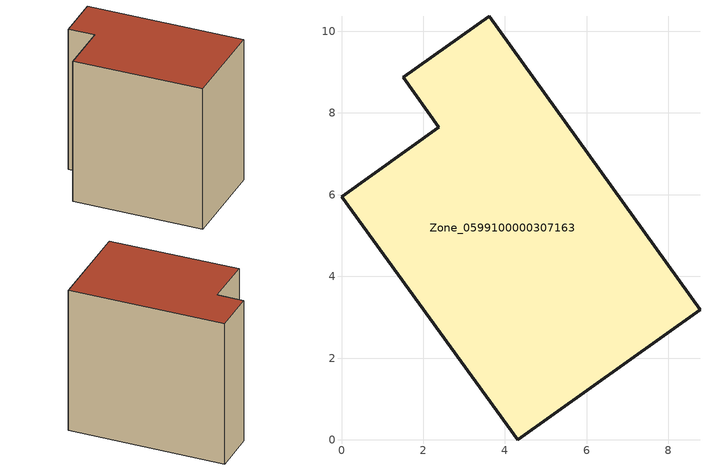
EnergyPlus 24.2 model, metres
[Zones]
Zone_0599100000307163
 floor ground (C_G): 3.61,10.37 8.77,3.18 4.31,0 0,5.95 2.38,7.65 1.51,8.87 z0
 wall outside (C_F): 4.31,0 8.77,3.18 3.61,10.37 1.51,8.87 2.38,7.65 0,5.95 4.31,0 z0:8.51
 roof outside (C_R): 8.77,3.18 3.61,10.37 1.51,8.87 2.38,7.65 0,5.95 4.31,0 z8.51
[BUILDING]
Pand.0599100000307163: North Axis=0; Terrain=City; Loads Convergence Tolerance Value=0.04; Temperature Convergence Tolerance Value=0.4; Solar Distribution=FullExterior; Maximum Number of Warmup Days=25; Minimum Number of Warmup Days=1
[Site:Location]
Rotterdam.The.Hague.AP_ZH_NLD Design_Conditions: Latitude=51.96; Longitude=4.45; Time Zone=1; Elevation=-4.5
[SITE:GROUNDTEMPERATURE:BUILDINGSURFACE]
18, 18, 18, 18, 18, 18, 18, 18, 18, 18, 18, 18
[MATERIAL] Thermal Absorptance=0.9; Solar Absorptance=0.7; Visible Absorptance=0.7
Name | Roughness | Thickness | Conductivity | Density | Specific Heat
G.TI.1975-1991 | MediumSmooth | 0.15 | 0.288461 | 540 | 1210
F.TI.1975-1991 | Rough | 0.3 | 0.230769 | 1920 | 840
R.TI.1975-1991 | MediumRough | 0.2 | 0.153846 | 1500 | 1000
[CONSTRUCTION]
C_G: G.TI.1975-1991
C_F: F.TI.1975-1991
C_R: R.TI.1975-1991
[ZONE]
Zone_0599100000307163: Type=1; Multiplier=1; Ceiling Height=Autocalculate; Volume=Autocalculate; Floor Area=autocalculate; Part of Total Floor Area=Yes
[ZONEINFILTRATION:DESIGNFLOWRATE]
Infil_Zone_0599100000307163: Zone or ZoneList or Space or SpaceList=Zone_0599100000307163; Schedule=AlwaysOn; Design Flow Rate Calculation Method=Flow/Area; Flow Rate per Floor Area=0.003; Constant Term Coefficient=1; Temperature Term Coefficient=0; Velocity Term Coefficient=0; Velocity Squared Term Coefficient=0
[HVACTEMPLATE:ZONE:IDEALLOADSAIRSYSTEM]
Zone_0599100000307163: Maximum Heating Supply Air Temperature=50; Minimum Cooling Supply Air Temperature=13; Maximum Heating Supply Air Humidity Ratio=0.0156; Minimum Cooling Supply Air Humidity Ratio=0.0077; Heating Limit=NoLimit; Cooling Limit=NoLimit; Dehumidification Control Type=ConstantSensibleHeatRatio; Cooling Sensible Heat Ratio=0.7; Dehumidification Setpoint=60; Humidification Control Type=None; Humidification Setpoint=30; Outdoor Air Method=None; Outdoor Air Flow Rate per Person=0.00944; Outdoor Air Flow Rate per Zone Floor Area=0; Outdoor Air Flow Rate per Zone=0; Demand Controlled Ventilation Type=None; Outdoor Air Economizer Type=NoEconomizer; Heat Recovery Type=None; Sensible Heat Recovery Effectiveness=0.7; Latent Heat Recovery Effectiveness=0.65
[ZONECONTROL:THERMOSTAT]
ThermostatControl_Zone_0599100000307163: Zone or ZoneList=Zone_0599100000307163; Control Type Schedule=DualSetpointControlType; Control 1=Thermostat_Zone_0599100000307163; Temperature Difference Between Cutout And Setpoint=0
[THERMOSTATSETPOINT:DUALSETPOINT]
Thermostat_Zone_0599100000307163: Heating Setpoint Temperature Schedule=HeatingSetpoint_Zone_0599100000307163; Cooling Setpoint Temperature Schedule=CoolingSetpoint_Zone_0599100000307163
[SCHEDULE:COMPACT]
HeatingSetpoint_Zone_0599100000307163: Through: 12/31, For: AllDays, Until: 24:00, 21
CoolingSetpoint_Zone_0599100000307163: Through: 12/31, For: AllDays, Until: 24:00, 24
DualSetpointControlType: Through: 12/31, For: AllDays, Until: 24:00, 4
AlwaysOn: Through: 12/31, For: AllDays, Until: 24:00, 1
